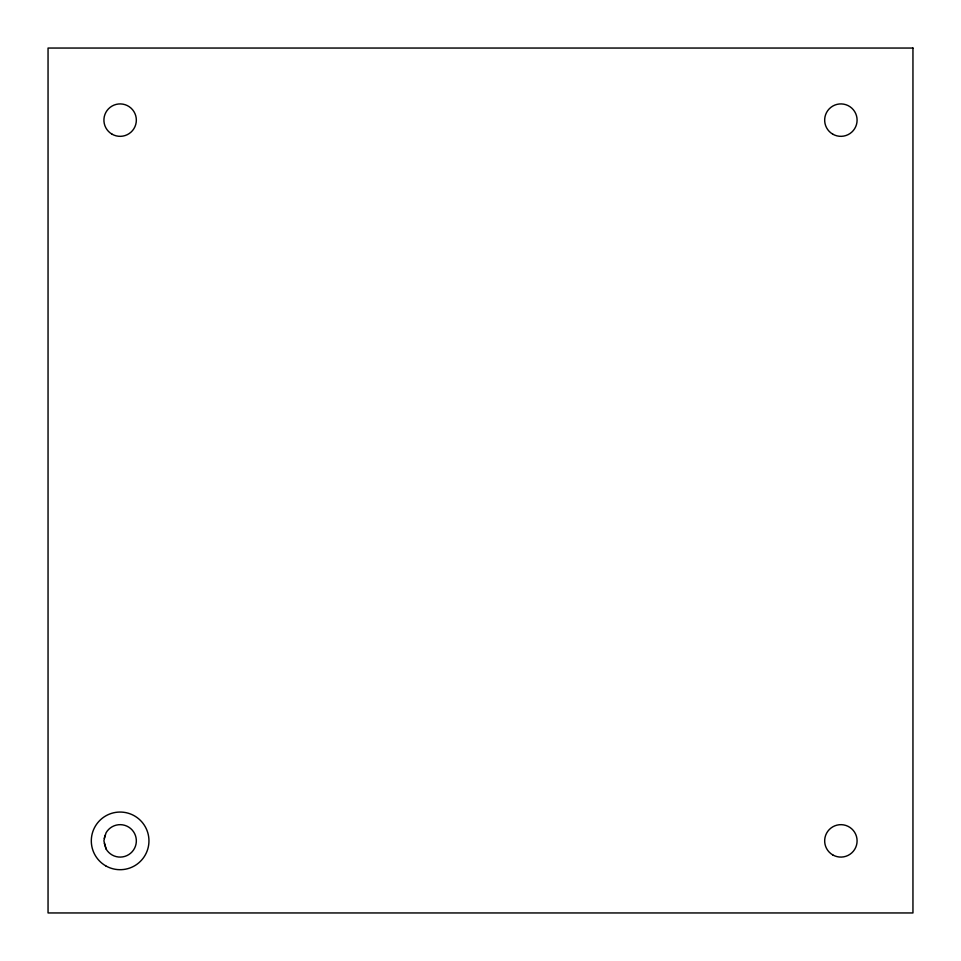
<?xml version="1.0" encoding="UTF-8"?>
<svg xmlns="http://www.w3.org/2000/svg" width="961" height="961" viewBox="0 0 961 961"><rect width="100%" height="100%" fill="white"/><g stroke="black" fill="none" stroke-linecap="round" stroke-linejoin="round"><path stroke-width="1.44" d="M104.305 838.509L106.082 832.767A16.217 16.217 0 0 1 130.552 828.454A16.217 16.217 0 0 1 130.552 853.296A16.217 16.217 0 0 1 106.082 848.983L103.908 840.875L105.001 835.373M104.305 843.241L106.082 848.983M912.95 48.05L48.05 48.05L48.05 912.95L912.95 912.95L912.95 48.05M112.017 134.168A16.217 16.217 0 0 0 136.342 120.125A16.217 16.217 0 0 0 112.017 106.082A16.217 16.217 0 0 0 112.017 134.168M832.767 134.168A16.217 16.217 0 0 0 857.092 120.125A16.217 16.217 0 0 0 832.767 106.082A16.217 16.217 0 0 0 832.767 134.168M832.767 854.918A16.217 16.217 0 0 0 857.092 840.875A16.217 16.217 0 0 0 832.767 826.832A16.217 16.217 0 0 0 832.767 854.918M105.71 865.837A28.83 28.83 0 0 0 148.955 840.875A28.83 28.83 0 0 0 105.71 815.913A28.83 28.83 0 0 0 105.71 865.837"/></g></svg>
